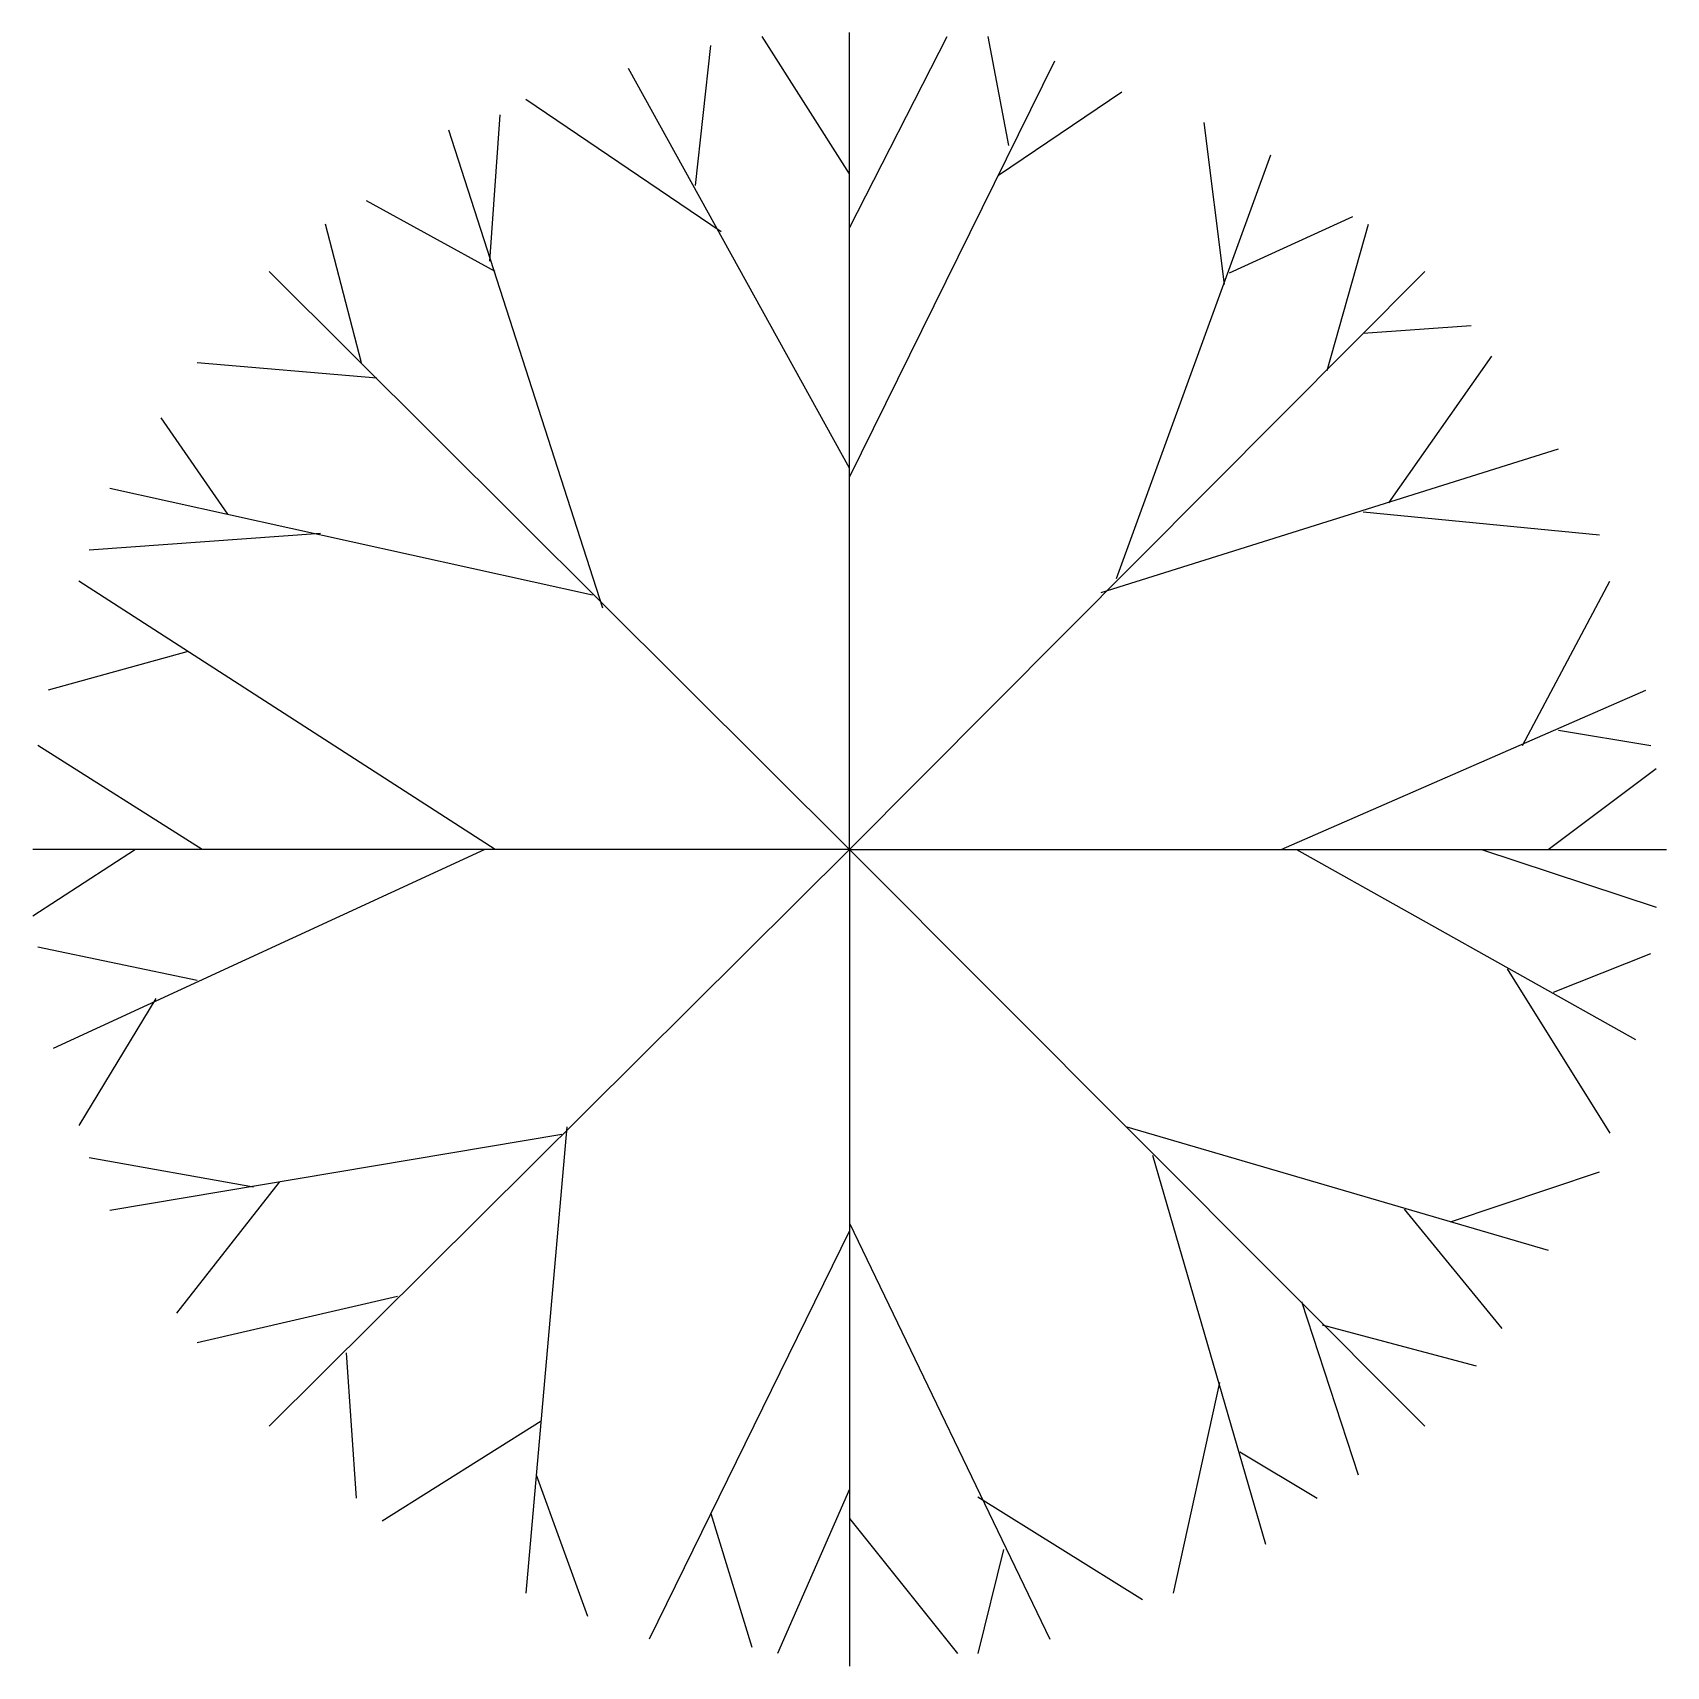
# Model space of a CAD drawing. Header units: millimetres. Extents: x 301.4 to 303.38, y 2591.87 to 2593.86.
import ezdxf

# ---------------------------------------------------------------- set-up
doc = ezdxf.new("R2010")
doc.units = ezdxf.units.MM
doc.header["$LTSCALE"] = 10
doc.layers.add('Vegetais', color=94, linetype='Continuous')

msp = doc.modelspace()

# ---------------------------------------------------------------- linework, layer by layer
at = {"layer": 'Vegetais'}
for p, q in [((302.2028, 2593.6762), (302.2216, 2593.8465)), ((302.3903, 2593.6903), (302.2841, 2593.8575)), ((302.3903, 2593.6247), (302.5091, 2593.8575)), ((302.5841, 2593.7247), (302.5591, 2593.8575)), ((302.5716, 2593.6887), (302.7216, 2593.7903)), ((302.2341, 2593.62), (301.9966, 2593.7809)), ((301.9528, 2593.584), (301.9653, 2593.7622)), ((302.8466, 2593.5559), (302.8216, 2593.7528)), ((301.9591, 2593.5715), (301.8028, 2593.6575)), ((301.7966, 2593.4606), (301.7528, 2593.6293)), ((302.8528, 2593.57), (303.0028, 2593.6387)), ((302.9716, 2593.4512), (303.0216, 2593.6293)), ((303.0153, 2593.4965), (303.1466, 2593.5059)), ((301.8153, 2593.4418), (301.5966, 2593.4606)), ((303.0466, 2593.2903), (303.1716, 2593.4684)), ((301.6341, 2593.2762), (301.5528, 2593.3934)), ((303.0153, 2593.2793), (303.3028, 2593.2512)), ((301.7466, 2593.2528), (301.4653, 2593.2325)), ((303.2091, 2592.995), (303.3153, 2593.195)), ((301.5841, 2593.109), (301.4153, 2593.0622)), ((302.9153, 2592.8684), (303.3591, 2593.0622)), ((303.2528, 2593.0137), (303.3653, 2592.995)), ((301.6028, 2592.8684), (301.4028, 2592.995)), ((303.2403, 2592.8684), (303.3716, 2592.9668)), ((301.5216, 2592.8684), (301.3966, 2592.7872)), ((302.9341, 2592.8684), (303.3466, 2592.6372)), ((303.1591, 2592.8684), (303.3716, 2592.7981)), ((301.5966, 2592.709), (301.4028, 2592.7497)), ((303.2466, 2592.695), (303.3653, 2592.7418)), ((303.1903, 2592.7231), (303.3153, 2592.5231)), ((301.5466, 2592.6872), (301.4528, 2592.5325)), ((301.6653, 2592.4575), (301.4653, 2592.4934)), ((303.1216, 2592.4153), (303.3028, 2592.4762)), ((301.6966, 2592.4637), (301.5716, 2592.3043)), ((303.0653, 2592.4309), (303.1841, 2592.2856)), ((301.8403, 2592.3247), (301.5966, 2592.2684)), ((302.9403, 2592.3184), (303.0091, 2592.1075)), ((302.9653, 2592.2903), (303.1528, 2592.2403)), ((301.7778, 2592.2559), (301.7903, 2592.0793)), ((302.8403, 2592.22), (302.7841, 2591.9637)), ((302.0153, 2592.1731), (301.8216, 2592.0512)), ((302.8653, 2592.1356), (302.9591, 2592.0793)), ((302.0091, 2592.1075), (302.0716, 2591.9356)), ((302.3903, 2592.0903), (302.3028, 2591.8903)), ((302.5466, 2592.0809), (302.7466, 2591.9559)), ((302.2216, 2592.0606), (302.2716, 2591.8981)), ((302.3903, 2592.0543), (302.5216, 2591.8903)), ((302.5778, 2592.0168), (302.5466, 2591.8903))]:
    msp.add_line(p, q, dxfattribs=at)
at = {"layer": 'Vegetais', "color": 34}
for p, q in [((302.3903, 2592.8684), (302.3903, 2593.8622)), ((302.3903, 2593.3215), (302.6403, 2593.8278)), ((302.3903, 2593.3325), (302.1216, 2593.8184)), ((302.0903, 2593.1622), (301.9028, 2593.7434)), ((302.7153, 2593.1981), (302.9028, 2593.7137)), ((301.6841, 2593.5715), (302.3903, 2592.8684)), ((303.0903, 2593.5715), (302.3903, 2592.8684)), ((302.6966, 2593.1809), (303.2528, 2593.3559)), ((302.0778, 2593.1778), (301.4903, 2593.3075)), ((301.9591, 2592.8684), (301.4528, 2593.195)), ((302.3903, 2592.8684), (301.3966, 2592.8684)), ((301.9466, 2592.8684), (301.4216, 2592.6262)), ((302.3903, 2592.8684), (301.6841, 2592.1668)), ((302.3903, 2592.8684), (303.0903, 2592.1668)), ((302.3903, 2592.8684), (303.3841, 2592.8684)), ((302.3903, 2592.8684), (302.3903, 2591.8747)), ((302.0403, 2592.5215), (301.4903, 2592.4293)), ((302.0466, 2592.5309), (301.9966, 2591.9637)), ((302.7278, 2592.5309), (303.2403, 2592.3809)), ((302.7591, 2592.4965), (302.8966, 2592.0231)), ((302.3903, 2592.4043), (302.1466, 2591.9075)), ((302.3903, 2592.4137), (302.6341, 2591.9075))]:
    msp.add_line(p, q, dxfattribs=at)

doc.saveas('drawing.dxf')
